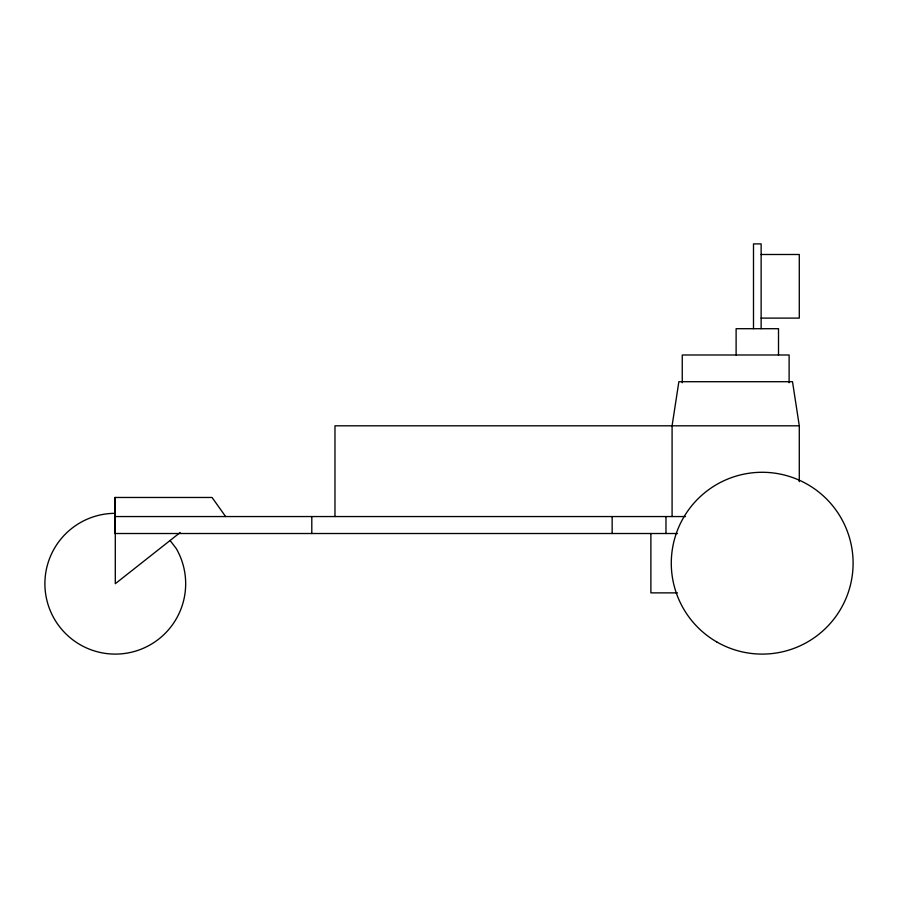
<?xml version="1.0" encoding="UTF-8"?>
<svg xmlns="http://www.w3.org/2000/svg" width="898" height="898" viewBox="0 0 898 898"><rect width="100%" height="100%" fill="white"/><g stroke="black" fill="none" stroke-linecap="round" stroke-linejoin="round"><path stroke-width="1.35" d="M114.955 513.824L115.292 497.47L115.292 583.711L180.161 532.548M761.134 254.493L799.287 254.493L799.287 318.105L761.134 318.105M799.287 481.654L799.287 425.809L334.976 425.809L334.976 516.552M114.91 516.552L685.5 516.552M677.485 533.513L114.91 533.513L114.91 497.47L212.051 497.47L225.623 516.552M677.485 592.871L650.882 592.871L650.882 533.513M170.081 540.495L176.244 548.521A70.392 70.392 0 0 1 139.358 649.86A70.392 70.392 0 0 1 45.966 595.935A70.392 70.392 0 0 1 115.292 513.33M799.287 425.809L792.507 381.706L678.866 381.706L672.086 425.809L672.086 516.552M789.118 382.761L789.118 354.991L682.255 354.991L682.255 382.761M778.51 354.991L778.51 328.702L736.113 328.702L736.113 354.991M761.134 328.702L761.134 243.897L753.501 243.897L753.501 328.702M665.979 516.552L665.979 533.513M612.155 516.552L612.155 533.513M311.797 516.552L311.797 533.513M716.739 641.924A90.911 90.911 0 0 0 853.1 563.192A90.911 90.911 0 0 0 716.739 484.46A90.911 90.911 0 0 0 716.739 641.924"/></g></svg>
